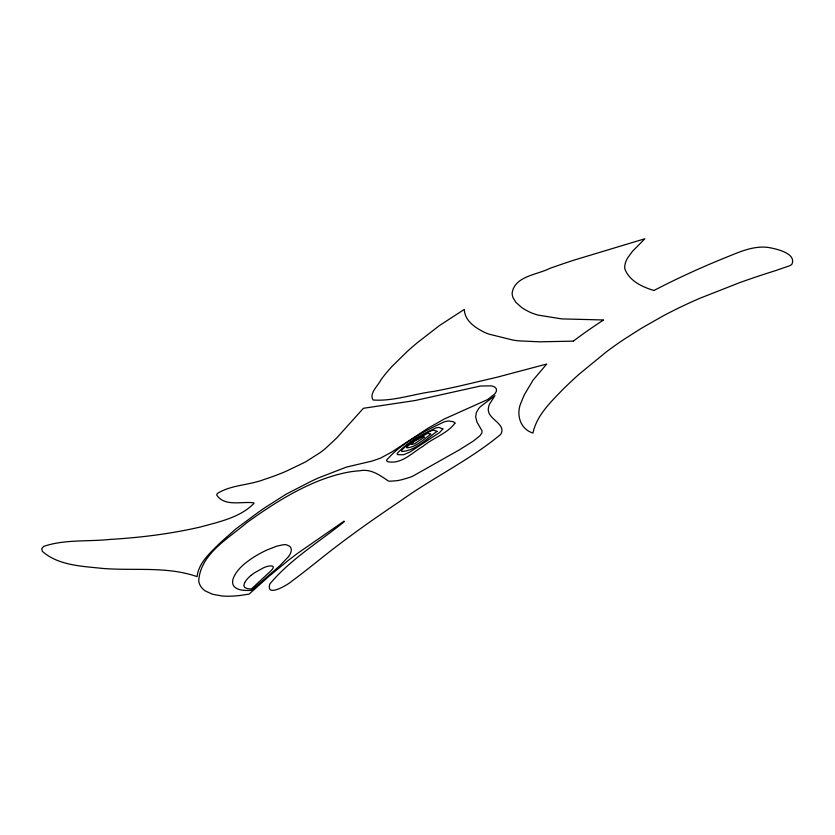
<?xml version="1.0" encoding="UTF-8"?>
<svg xmlns="http://www.w3.org/2000/svg" width="835" height="835" viewBox="0 0 835 835"><rect width="100%" height="100%" fill="white"/><g stroke="black" fill="none" stroke-linecap="round" stroke-linejoin="round"><path stroke-width="1.25" d="M625.425 262.983L624.914 265.092A102.809 28.223 -19.5 0 0 625.091 269.642C630.07 281.353 642.501 287.052 654.003 290.496M244.634 582.715L243.841 585.585L244.676 587.422L247.233 588.623L251.345 589.009L269.444 572.205A23.036 8.308 -26.3 0 0 272.137 569.46L272.878 568.405A7.431 2.703 -26.1 0 0 272.784 566.276A10.417 3.789 -26.2 0 0 263.683 567.696L254.581 572.768A28.797 10.573 -26.2 0 0 251.126 575.357M288.659 556.517L279.683 565.89L251.512 590.345A67.259 24.278 -25.7 0 1 243.893 590.345M343.509 522.282C318.636 542.322 290.444 559.262 269.862 583.947C265.29 598.413 288.503 584.406 292.083 580.983C307.499 569.668 322.091 557.279 337.35 545.756A684.105 353.977 -17.6 0 1 345.951 539.264L358.455 530.11A1299.479 788.574 -6.1 0 1 371.878 520.549L389.58 508.306A1704.872 1065.241 1.7 0 1 400.497 500.958C433.031 477.557 469.938 460.043 500.697 434.388C506.574 424.462 489.957 420.089 488.433 411.144A67.228 22.305 -21.4 0 1 488.329 408.565L488.84 406.081A65.182 21.606 -21.4 0 1 489.654 403.931L494.904 395.696L480.407 406.645A30.926 10.239 -22 0 0 478.549 408.733L476.336 412.615L475.658 416.957L477.025 422.228L482.035 430.787L481.889 432.979L479.843 435.86L473.403 441.016L459.626 449.7L412.782 476.159A19.257 6.68 -23.5 0 1 409.62 477.422L401.531 479.791A37.658 12.932 -23.4 0 1 396.907 480.699L390.3 481.221A19.278 6.67 -23.6 0 1 388.358 480.97C379.8 475.23 370.813 468.414 359.405 470.825A68.595 23.537 -24.9 0 0 342.235 473.435L338.592 474.343A71.194 24.465 -24.9 0 0 327.518 477.662A68.689 23.568 -24.9 0 0 316.277 481.878C291.363 492.243 268.578 507.033 246.753 522.741C228.268 538.659 200.045 554.116 198.74 581.17A109.542 38.807 -25.4 0 0 205.493 591.055L212.528 594.259L222.12 595.992A100.471 35.644 -25.5 0 0 241.398 595.303L249.143 594.082L268.411 576.766L287.908 560.702A274.538 116.389 -23.7 0 1 297.886 553.135L343.947 521.238M415.663 436.402L427.802 428.334L444.46 418.919L487.723 399.527L494.998 393.755L496.439 391.104L496.366 388.807L494.758 387.012L491.564 385.864L480.365 386.041L415.11 400.529L363.392 408.294L336.578 438.114L325.368 448.552A75.442 22.743 -24.9 0 1 320.191 452.57L305.579 461.901L286.53 471.076A76.476 22.994 -24.8 0 1 264.58 479.3C249.289 485.406 231.034 484.676 217.142 493.642L216.756 495.134C224.73 506.97 241.753 501.209 253.694 502.806L253.965 503.401C240.219 517.575 218.895 521.896 200.431 527C170.716 533.857 140.353 537.636 109.928 539.431C87.915 541.769 64.754 539.201 43.577 546.424L41.75 548.689L42.345 551.351C58.419 565.587 82.122 566.203 102.465 568.416C133.903 571.004 166.781 566.036 197.091 576.63C198.438 564.47 207.487 555.505 215.66 547.269A196.736 72.635 -24.6 0 1 219.991 543.042L235.564 529.16L258.579 512.085A208.082 77.279 -24.5 0 1 265.488 507.325L286.092 494.205L311.017 481.377A95.211 33.066 -24.8 0 1 318.469 477.923L346.431 467.089L372.076 461.066L380.635 458.102L391.98 451.881L415.6 436.434M573.353 341.15L539.556 341.818L518.504 340.837A176.55 49.255 -20.2 0 1 512.857 340.054L489.226 334.198A213.228 57.876 -20.1 0 1 485.218 332.664C475.793 328.165 464.636 321.016 464.312 309.409L439.502 325.525L416.999 342.987A359.76 112.37 -19.6 0 0 407.282 351.441L392.126 366.314A285.466 87.612 -20.3 0 0 380.854 379.967C378.13 385.78 368.882 393.327 373.036 399.996C393.536 401.499 414.16 393.776 434.503 391.302A454.793 109.969 -20.7 0 0 457.789 386.448L497.023 377.232L546.737 364.029L533.148 380.04L524.777 393.974A335.733 113.998 -17.5 0 0 521.583 401.489C515.644 413.137 519.558 429.086 532.97 433.031C536.665 415.433 550.401 402.449 562.352 389.987A630.143 237.62 -13.4 0 1 579.427 373.934L606.68 351.618A310.317 110.794 -17.2 0 1 623.609 339.615L641.374 328.291L663.261 315.839A204.46 70.13 -18.3 0 1 700.022 298.21L739.768 282.606A324.648 118.852 -17.6 0 1 765.184 273.922L767.897 273.045A274.913 97.82 -17.8 0 1 775.245 270.728L789.524 265.801A6.649 2.004 -18.4 0 0 791.862 264.309C796.945 253.193 775.684 248.715 768.116 247.421C752.982 245.5 738.787 252.306 725.124 257.754A333.155 114.729 -17.6 0 0 653.982 290.486M343.999 521.27L344.01 521.28A2.672 0.96 -24.8 0 1 343.634 522.272M625.405 262.994A157.251 43.013 -18.9 0 1 627.461 258.161L632.575 251.189L644.881 238.768L574.073 260.102A428.553 146.188 -21.4 0 0 556.966 265.874A440.045 151.145 -21.4 0 0 549.827 268.369C537.437 274.798 514.172 276.124 512.137 293.356A191.372 51.06 -19.9 0 0 513.024 297.646L515.769 302.218L521.197 307.144A406.906 103.467 -18.1 0 0 526.019 310.234L530.016 312.248A232.026 61.967 -19.4 0 0 538.283 315.139L561.621 318.886L603.569 319.982A379.956 132.953 -17.1 0 0 573.311 341.16M244.707 582.694A25.603 9.383 -26.2 0 1 251.043 575.357M288.628 556.517A34.893 12.462 -26.1 0 0 289.453 546.142L286.395 544.785A18.631 6.649 -25.9 0 0 283.608 544.691L276.771 546.142L267.054 549.962A42.366 15.322 -26 0 0 251.93 558.333C244.373 563.489 236.629 569.668 233.236 578.457A48.973 17.765 -25.9 0 0 236.19 588.184A49.067 17.796 -25.9 0 0 243.924 590.324M454.971 423.136C447.341 433.615 432.958 437.957 422.99 446.328C412.281 452.56 401.416 464.615 387.847 461.682A10.615 3.57 -23.6 0 1 386.636 460.043C401.645 442.926 423.564 431.58 444.105 421.905A10.135 3.34 -22.9 0 1 449.105 420.997L453.76 421.884L454.971 423.136M442.874 428.919L439.648 432.478L409.995 451.996L403.629 454.751L397.971 454.689A7.087 2.369 -23.5 0 1 397.136 453.614C407.177 442.132 421.884 434.534 435.64 428.052A6.805 2.255 -23 0 1 439.001 427.447L442.874 428.919M437.018 431.392C426.758 438.813 415.36 450.712 402.042 451.464A5.511 1.847 -23.5 0 1 401.385 450.629C409.202 441.673 420.683 435.755 431.403 430.703A5.313 1.753 -23.1 0 1 434.023 430.234L437.018 431.392M430.735 434.2C423.752 439.241 416.018 447.299 406.969 447.821A3.737 1.252 -23.4 0 1 406.52 447.268L413.075 441.579L426.925 433.72A3.611 1.2 -23.1 0 1 428.699 433.396L430.735 434.2M424.232 437.133L414.838 443.709L411.415 444.481A2.014 0.668 -23.3 0 1 411.164 444.178L415.308 440.713L422.186 436.862A1.952 0.647 -23.2 0 1 423.147 436.695L424.232 437.133"/></g></svg>
